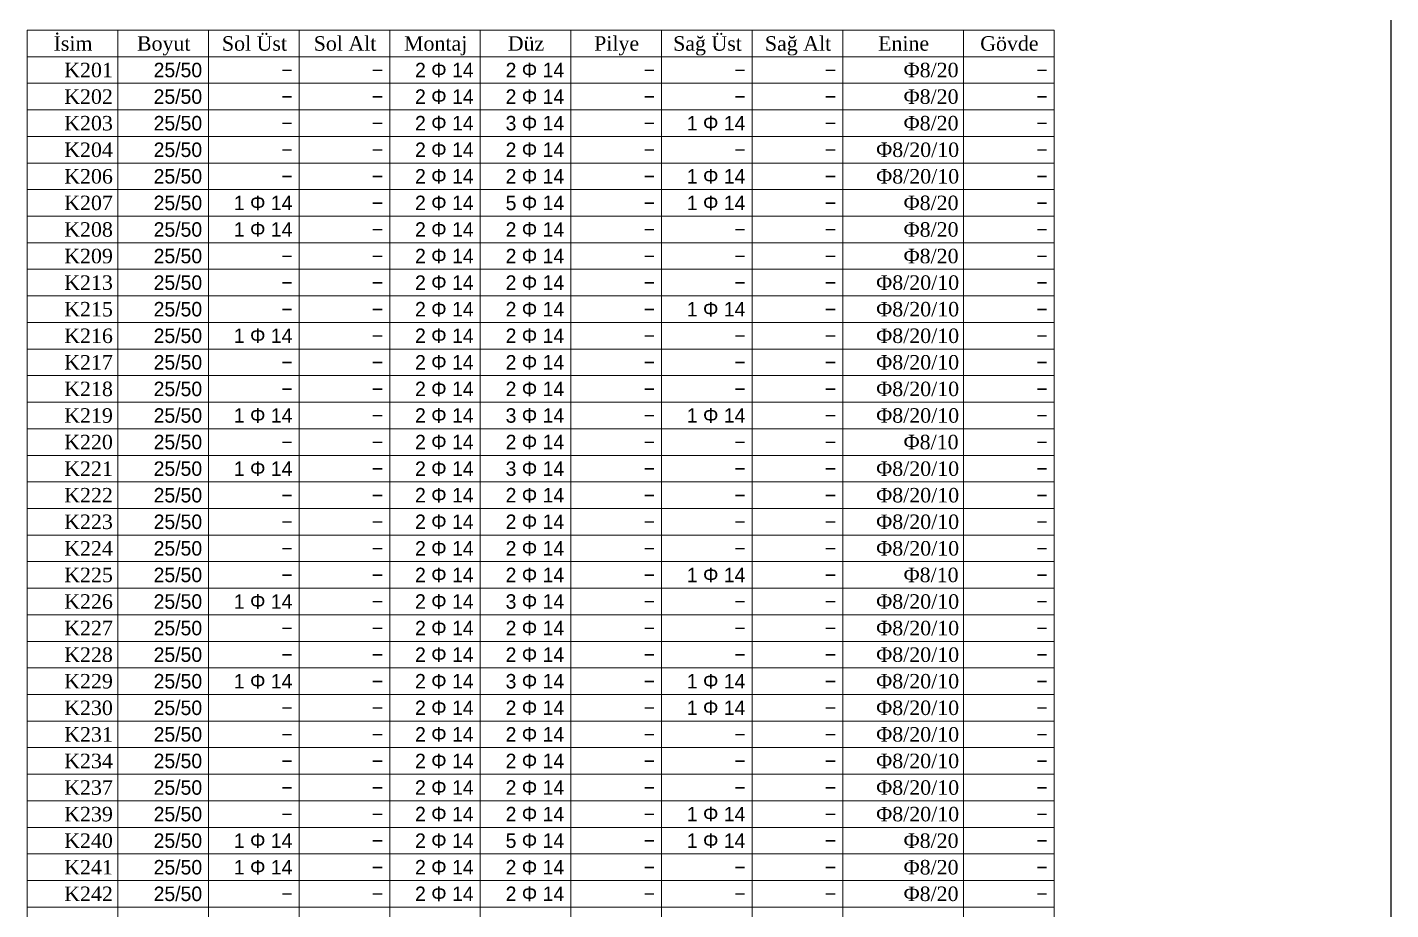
# Model space of a CAD drawing. Header units: millimetres. Extents: x 2232 to 85269, y -3593 to 5869.
# Drawn here: x 54565 to 55581, y -2638 to -1981 of the extents above; entities that cross this region are included whole.
import ezdxf

# ---------------------------------------------------------------- set-up
doc = ezdxf.new("R2010")
doc.units = ezdxf.units.MM
doc.layers.add('Donatı Metraj Tablosu', color=7, linetype='Continuous')
doc.layers.add('Standart', color=7, linetype='Continuous')
doc.styles.add('symbol_1_18', font='symbol.ttf', dxfattribs={"height": 0.2})
doc.styles.add('times new roman_1_18', font='times.ttf', dxfattribs={"height": 0.2})

# ---------------------------------------------------------------- blocks, each defined once
blk = doc.blocks.new('IDE792Entity7523')
at = {"layer": 'Donatı Metraj Tablosu', "color": 1, "linetype": 'Continuous', "lineweight": 5}
for points in [[(28798, 686.4), (29138, 686.4)], [(28798, 686.4), (28798, 0)], [(28828, 686.4), (28828, 0)], [(28858, 686.4), (28858, 0)], [(28888, 686.4), (28888, 0)], [(28918, 686.4), (28918, 0)], [(28948, 686.4), (28948, 0)], [(28978, 686.4), (28978, 0)], [(29008, 686.4), (29008, 0)], [(29038, 686.4), (29038, 0)], [(29068, 686.4), (29068, 0)], [(29108, 686.4), (29108, 0)], [(29138, 686.4), (29138, 0)], [(28798, 677.6), (29138, 677.6)], [(28798, 668.8), (29138, 668.8)], [(28798, 660), (29138, 660)], [(28798, 651.2), (29138, 651.2)], [(28798, 642.4), (29138, 642.4)], [(28798, 633.6), (29138, 633.6)], [(28798, 624.8), (29138, 624.8)], [(28798, 616), (29138, 616)], [(28798, 607.2), (29138, 607.2)], [(28798, 598.4), (29138, 598.4)], [(28798, 589.6), (29138, 589.6)], [(28798, 580.8), (29138, 580.8)], [(28798, 572), (29138, 572)], [(28798, 563.2), (29138, 563.2)], [(28798, 554.4), (29138, 554.4)], [(28798, 545.6), (29138, 545.6)], [(28798, 536.8), (29138, 536.8)], [(28798, 528), (29138, 528)], [(28798, 519.2), (29138, 519.2)], [(28798, 510.4), (29138, 510.4)], [(28798, 501.6), (29138, 501.6)], [(28798, 492.8), (29138, 492.8)], [(28798, 484), (29138, 484)], [(28798, 475.2), (29138, 475.2)], [(28798, 466.4), (29138, 466.4)], [(28798, 457.6), (29138, 457.6)], [(28798, 448.8), (29138, 448.8)], [(28798, 440), (29138, 440)], [(28798, 431.2), (29138, 431.2)], [(28798, 422.4), (29138, 422.4)], [(28798, 413.6), (29138, 413.6)], [(28798, 404.8), (29138, 404.8)], [(28798, 396), (29138, 396)]]:
    blk.add_lwpolyline(points, dxfattribs=at)
for s, style, p in [('İsim', 'times new roman_1_18', (28806.69, 679.6)), ('Boyut', 'times new roman_1_18', (28834.32, 679.6)), ('Sol Üst', 'times new roman_1_18', (28862.45, 679.6)), ('Sol Alt', 'times new roman_1_18', (28892.84, 679.6)), ('Montaj', 'times new roman_1_18', (28922.75, 679.6)), ('Düz', 'times new roman_1_18', (28957.09, 679.6)), ('Pilye', 'times new roman_1_18', (28985.7, 679.6)), ('Sağ Üst', 'times new roman_1_18', (29011.86, 679.6)), ('Sağ Alt', 'times new roman_1_18', (29042.25, 679.6)), ('Enine', 'times new roman_1_18', (29079.72, 679.6)), ('Gövde', 'times new roman_1_18', (29113.54, 679.6)), ('K201', 'times new roman_1_18', (28810.22, 670.8)), ('25/50', 'symbol_1_18', (28839.83, 670.8)), ('-', 'symbol_1_18', (28882.1, 670.8)), ('-', 'symbol_1_18', (28912.1, 670.8)), ('2 F 14', 'symbol_1_18', (28926.39, 670.8)), ('2 F 14', 'symbol_1_18', (28956.39, 670.8)), ('-', 'symbol_1_18', (29002.1, 670.8)), ('-', 'symbol_1_18', (29032.1, 670.8)), ('-', 'symbol_1_18', (29062.1, 670.8)), ('Φ8/20', 'times new roman_1_18', (29088.19, 670.8)), ('-', 'symbol_1_18', (29132.1, 670.8)), ('K202', 'times new roman_1_18', (28810.22, 662)), ('25/50', 'symbol_1_18', (28839.83, 662)), ('-', 'symbol_1_18', (28882.1, 662)), ('-', 'symbol_1_18', (28912.1, 662)), ('2 F 14', 'symbol_1_18', (28926.39, 662)), ('2 F 14', 'symbol_1_18', (28956.39, 662)), ('-', 'symbol_1_18', (29002.1, 662)), ('-', 'symbol_1_18', (29032.1, 662)), ('-', 'symbol_1_18', (29062.1, 662)), ('Φ8/20', 'times new roman_1_18', (29088.19, 662)), ('-', 'symbol_1_18', (29132.1, 662)), ('K203', 'times new roman_1_18', (28810.22, 653.2)), ('25/50', 'symbol_1_18', (28839.83, 653.2)), ('-', 'symbol_1_18', (28882.1, 653.2)), ('-', 'symbol_1_18', (28912.1, 653.2)), ('2 F 14', 'symbol_1_18', (28926.39, 653.2)), ('3 F 14', 'symbol_1_18', (28956.39, 653.2)), ('-', 'symbol_1_18', (29002.1, 653.2)), ('1 F 14', 'symbol_1_18', (29016.39, 653.2)), ('-', 'symbol_1_18', (29062.1, 653.2)), ('Φ8/20', 'times new roman_1_18', (29088.19, 653.2)), ('-', 'symbol_1_18', (29132.1, 653.2)), ('K204', 'times new roman_1_18', (28810.22, 644.4)), ('25/50', 'symbol_1_18', (28839.83, 644.4)), ('-', 'symbol_1_18', (28882.1, 644.4)), ('-', 'symbol_1_18', (28912.1, 644.4)), ('2 F 14', 'symbol_1_18', (28926.39, 644.4)), ('2 F 14', 'symbol_1_18', (28956.39, 644.4)), ('-', 'symbol_1_18', (29002.1, 644.4)), ('-', 'symbol_1_18', (29032.1, 644.4)), ('-', 'symbol_1_18', (29062.1, 644.4)), ('Φ8/20/10', 'times new roman_1_18', (29079.11, 644.4)), ('-', 'symbol_1_18', (29132.1, 644.4)), ('K206', 'times new roman_1_18', (28810.22, 635.6)), ('25/50', 'symbol_1_18', (28839.83, 635.6)), ('-', 'symbol_1_18', (28882.1, 635.6)), ('-', 'symbol_1_18', (28912.1, 635.6)), ('2 F 14', 'symbol_1_18', (28926.39, 635.6)), ('2 F 14', 'symbol_1_18', (28956.39, 635.6)), ('-', 'symbol_1_18', (29002.1, 635.6)), ('1 F 14', 'symbol_1_18', (29016.39, 635.6)), ('-', 'symbol_1_18', (29062.1, 635.6)), ('Φ8/20/10', 'times new roman_1_18', (29079.11, 635.6)), ('-', 'symbol_1_18', (29132.1, 635.6)), ('K207', 'times new roman_1_18', (28810.22, 626.8)), ('25/50', 'symbol_1_18', (28839.83, 626.8)), ('1 F 14', 'symbol_1_18', (28866.39, 626.8)), ('-', 'symbol_1_18', (28912.1, 626.8)), ('2 F 14', 'symbol_1_18', (28926.39, 626.8)), ('5 F 14', 'symbol_1_18', (28956.39, 626.8)), ('-', 'symbol_1_18', (29002.1, 626.8)), ('1 F 14', 'symbol_1_18', (29016.39, 626.8)), ('-', 'symbol_1_18', (29062.1, 626.8)), ('Φ8/20', 'times new roman_1_18', (29088.19, 626.8)), ('-', 'symbol_1_18', (29132.1, 626.8)), ('K208', 'times new roman_1_18', (28810.22, 618)), ('25/50', 'symbol_1_18', (28839.83, 618)), ('1 F 14', 'symbol_1_18', (28866.39, 618)), ('-', 'symbol_1_18', (28912.1, 618)), ('2 F 14', 'symbol_1_18', (28926.39, 618)), ('2 F 14', 'symbol_1_18', (28956.39, 618)), ('-', 'symbol_1_18', (29002.1, 618)), ('-', 'symbol_1_18', (29032.1, 618)), ('-', 'symbol_1_18', (29062.1, 618)), ('Φ8/20', 'times new roman_1_18', (29088.19, 618)), ('-', 'symbol_1_18', (29132.1, 618)), ('K209', 'times new roman_1_18', (28810.22, 609.2)), ('25/50', 'symbol_1_18', (28839.83, 609.2)), ('2 F 14', 'symbol_1_18', (28926.39, 609.2)), ('2 F 14', 'symbol_1_18', (28956.39, 609.2)), ('Φ8/20', 'times new roman_1_18', (29088.19, 609.2)), ('-', 'symbol_1_18', (28882.1, 609.2)), ('-', 'symbol_1_18', (28912.1, 609.2)), ('-', 'symbol_1_18', (29002.1, 609.2)), ('-', 'symbol_1_18', (29032.1, 609.2)), ('-', 'symbol_1_18', (29062.1, 609.2)), ('-', 'symbol_1_18', (29132.1, 609.2)), ('K213', 'times new roman_1_18', (28810.22, 600.4)), ('25/50', 'symbol_1_18', (28839.83, 600.4)), ('2 F 14', 'symbol_1_18', (28926.39, 600.4)), ('2 F 14', 'symbol_1_18', (28956.39, 600.4)), ('Φ8/20/10', 'times new roman_1_18', (29079.11, 600.4)), ('-', 'symbol_1_18', (28882.1, 600.4)), ('-', 'symbol_1_18', (28912.1, 600.4)), ('-', 'symbol_1_18', (29002.1, 600.4)), ('-', 'symbol_1_18', (29032.1, 600.4)), ('-', 'symbol_1_18', (29062.1, 600.4)), ('-', 'symbol_1_18', (29132.1, 600.4)), ('K215', 'times new roman_1_18', (28810.22, 591.6)), ('25/50', 'symbol_1_18', (28839.83, 591.6)), ('2 F 14', 'symbol_1_18', (28926.39, 591.6)), ('2 F 14', 'symbol_1_18', (28956.39, 591.6)), ('1 F 14', 'symbol_1_18', (29016.39, 591.6)), ('Φ8/20/10', 'times new roman_1_18', (29079.11, 591.6)), ('-', 'symbol_1_18', (28882.1, 591.6)), ('-', 'symbol_1_18', (28912.1, 591.6)), ('-', 'symbol_1_18', (29002.1, 591.6)), ('-', 'symbol_1_18', (29062.1, 591.6)), ('-', 'symbol_1_18', (29132.1, 591.6)), ('K216', 'times new roman_1_18', (28810.22, 582.8)), ('25/50', 'symbol_1_18', (28839.83, 582.8)), ('1 F 14', 'symbol_1_18', (28866.39, 582.8)), ('2 F 14', 'symbol_1_18', (28926.39, 582.8)), ('2 F 14', 'symbol_1_18', (28956.39, 582.8)), ('Φ8/20/10', 'times new roman_1_18', (29079.11, 582.8)), ('-', 'symbol_1_18', (28912.1, 582.8)), ('-', 'symbol_1_18', (29002.1, 582.8)), ('-', 'symbol_1_18', (29032.1, 582.8)), ('-', 'symbol_1_18', (29062.1, 582.8)), ('-', 'symbol_1_18', (29132.1, 582.8)), ('K217', 'times new roman_1_18', (28810.22, 574)), ('25/50', 'symbol_1_18', (28839.83, 574)), ('2 F 14', 'symbol_1_18', (28926.39, 574)), ('2 F 14', 'symbol_1_18', (28956.39, 574)), ('Φ8/20/10', 'times new roman_1_18', (29079.11, 574)), ('-', 'symbol_1_18', (28882.1, 574)), ('-', 'symbol_1_18', (28912.1, 574)), ('-', 'symbol_1_18', (29002.1, 574)), ('-', 'symbol_1_18', (29032.1, 574)), ('-', 'symbol_1_18', (29062.1, 574)), ('-', 'symbol_1_18', (29132.1, 574)), ('K218', 'times new roman_1_18', (28810.22, 565.2)), ('25/50', 'symbol_1_18', (28839.83, 565.2)), ('2 F 14', 'symbol_1_18', (28926.39, 565.2)), ('2 F 14', 'symbol_1_18', (28956.39, 565.2)), ('Φ8/20/10', 'times new roman_1_18', (29079.11, 565.2)), ('-', 'symbol_1_18', (28882.1, 565.2)), ('-', 'symbol_1_18', (28912.1, 565.2)), ('-', 'symbol_1_18', (29002.1, 565.2)), ('-', 'symbol_1_18', (29032.1, 565.2)), ('-', 'symbol_1_18', (29062.1, 565.2)), ('-', 'symbol_1_18', (29132.1, 565.2)), ('K219', 'times new roman_1_18', (28810.22, 556.4)), ('25/50', 'symbol_1_18', (28839.83, 556.4)), ('1 F 14', 'symbol_1_18', (28866.39, 556.4)), ('2 F 14', 'symbol_1_18', (28926.39, 556.4)), ('3 F 14', 'symbol_1_18', (28956.39, 556.4)), ('1 F 14', 'symbol_1_18', (29016.39, 556.4)), ('Φ8/20/10', 'times new roman_1_18', (29079.11, 556.4)), ('-', 'symbol_1_18', (28912.1, 556.4)), ('-', 'symbol_1_18', (29002.1, 556.4)), ('-', 'symbol_1_18', (29062.1, 556.4)), ('-', 'symbol_1_18', (29132.1, 556.4)), ('K220', 'times new roman_1_18', (28810.22, 547.6)), ('25/50', 'symbol_1_18', (28839.83, 547.6)), ('2 F 14', 'symbol_1_18', (28926.39, 547.6)), ('2 F 14', 'symbol_1_18', (28956.39, 547.6)), ('Φ8/10', 'times new roman_1_18', (29088.19, 547.6)), ('-', 'symbol_1_18', (28882.1, 547.6)), ('-', 'symbol_1_18', (28912.1, 547.6)), ('-', 'symbol_1_18', (29002.1, 547.6)), ('-', 'symbol_1_18', (29032.1, 547.6)), ('-', 'symbol_1_18', (29062.1, 547.6)), ('-', 'symbol_1_18', (29132.1, 547.6)), ('K221', 'times new roman_1_18', (28810.22, 538.8)), ('25/50', 'symbol_1_18', (28839.83, 538.8)), ('1 F 14', 'symbol_1_18', (28866.39, 538.8)), ('2 F 14', 'symbol_1_18', (28926.39, 538.8)), ('3 F 14', 'symbol_1_18', (28956.39, 538.8)), ('Φ8/20/10', 'times new roman_1_18', (29079.11, 538.8)), ('-', 'symbol_1_18', (28912.1, 538.8)), ('-', 'symbol_1_18', (29002.1, 538.8)), ('-', 'symbol_1_18', (29032.1, 538.8)), ('-', 'symbol_1_18', (29062.1, 538.8)), ('-', 'symbol_1_18', (29132.1, 538.8)), ('K222', 'times new roman_1_18', (28810.22, 530)), ('25/50', 'symbol_1_18', (28839.83, 530)), ('2 F 14', 'symbol_1_18', (28926.39, 530)), ('2 F 14', 'symbol_1_18', (28956.39, 530)), ('Φ8/20/10', 'times new roman_1_18', (29079.11, 530)), ('-', 'symbol_1_18', (28882.1, 530)), ('-', 'symbol_1_18', (28912.1, 530)), ('-', 'symbol_1_18', (29002.1, 530)), ('-', 'symbol_1_18', (29032.1, 530)), ('-', 'symbol_1_18', (29062.1, 530)), ('-', 'symbol_1_18', (29132.1, 530)), ('K223', 'times new roman_1_18', (28810.22, 521.2)), ('25/50', 'symbol_1_18', (28839.83, 521.2)), ('-', 'symbol_1_18', (28882.1, 521.2)), ('-', 'symbol_1_18', (28912.1, 521.2)), ('2 F 14', 'symbol_1_18', (28926.39, 521.2)), ('2 F 14', 'symbol_1_18', (28956.39, 521.2)), ('-', 'symbol_1_18', (29002.1, 521.2)), ('-', 'symbol_1_18', (29032.1, 521.2)), ('-', 'symbol_1_18', (29062.1, 521.2)), ('Φ8/20/10', 'times new roman_1_18', (29079.11, 521.2)), ('-', 'symbol_1_18', (29132.1, 521.2)), ('K224', 'times new roman_1_18', (28810.22, 512.4)), ('25/50', 'symbol_1_18', (28839.83, 512.4)), ('-', 'symbol_1_18', (28882.1, 512.4)), ('-', 'symbol_1_18', (28912.1, 512.4)), ('2 F 14', 'symbol_1_18', (28926.39, 512.4)), ('2 F 14', 'symbol_1_18', (28956.39, 512.4)), ('-', 'symbol_1_18', (29002.1, 512.4)), ('-', 'symbol_1_18', (29032.1, 512.4)), ('-', 'symbol_1_18', (29062.1, 512.4)), ('Φ8/20/10', 'times new roman_1_18', (29079.11, 512.4)), ('-', 'symbol_1_18', (29132.1, 512.4)), ('K225', 'times new roman_1_18', (28810.22, 503.6)), ('25/50', 'symbol_1_18', (28839.83, 503.6)), ('-', 'symbol_1_18', (28882.1, 503.6)), ('-', 'symbol_1_18', (28912.1, 503.6)), ('2 F 14', 'symbol_1_18', (28926.39, 503.6)), ('2 F 14', 'symbol_1_18', (28956.39, 503.6)), ('-', 'symbol_1_18', (29002.1, 503.6)), ('1 F 14', 'symbol_1_18', (29016.39, 503.6)), ('-', 'symbol_1_18', (29062.1, 503.6)), ('Φ8/10', 'times new roman_1_18', (29088.19, 503.6)), ('-', 'symbol_1_18', (29132.1, 503.6)), ('K226', 'times new roman_1_18', (28810.22, 494.8)), ('25/50', 'symbol_1_18', (28839.83, 494.8)), ('1 F 14', 'symbol_1_18', (28866.39, 494.8)), ('-', 'symbol_1_18', (28912.1, 494.8)), ('2 F 14', 'symbol_1_18', (28926.39, 494.8)), ('3 F 14', 'symbol_1_18', (28956.39, 494.8)), ('-', 'symbol_1_18', (29002.1, 494.8)), ('-', 'symbol_1_18', (29032.1, 494.8)), ('-', 'symbol_1_18', (29062.1, 494.8)), ('Φ8/20/10', 'times new roman_1_18', (29079.11, 494.8)), ('-', 'symbol_1_18', (29132.1, 494.8)), ('K227', 'times new roman_1_18', (28810.22, 486)), ('25/50', 'symbol_1_18', (28839.83, 486)), ('-', 'symbol_1_18', (28882.1, 486)), ('-', 'symbol_1_18', (28912.1, 486)), ('2 F 14', 'symbol_1_18', (28926.39, 486)), ('2 F 14', 'symbol_1_18', (28956.39, 486)), ('-', 'symbol_1_18', (29002.1, 486)), ('-', 'symbol_1_18', (29032.1, 486)), ('-', 'symbol_1_18', (29062.1, 486)), ('Φ8/20/10', 'times new roman_1_18', (29079.11, 486)), ('-', 'symbol_1_18', (29132.1, 486)), ('K228', 'times new roman_1_18', (28810.22, 477.2)), ('25/50', 'symbol_1_18', (28839.83, 477.2)), ('-', 'symbol_1_18', (28882.1, 477.2)), ('-', 'symbol_1_18', (28912.1, 477.2)), ('2 F 14', 'symbol_1_18', (28926.39, 477.2)), ('2 F 14', 'symbol_1_18', (28956.39, 477.2)), ('-', 'symbol_1_18', (29002.1, 477.2)), ('-', 'symbol_1_18', (29032.1, 477.2)), ('-', 'symbol_1_18', (29062.1, 477.2)), ('Φ8/20/10', 'times new roman_1_18', (29079.11, 477.2)), ('-', 'symbol_1_18', (29132.1, 477.2)), ('K229', 'times new roman_1_18', (28810.22, 468.4)), ('25/50', 'symbol_1_18', (28839.83, 468.4)), ('1 F 14', 'symbol_1_18', (28866.39, 468.4)), ('-', 'symbol_1_18', (28912.1, 468.4)), ('2 F 14', 'symbol_1_18', (28926.39, 468.4)), ('3 F 14', 'symbol_1_18', (28956.39, 468.4)), ('-', 'symbol_1_18', (29002.1, 468.4)), ('1 F 14', 'symbol_1_18', (29016.39, 468.4)), ('-', 'symbol_1_18', (29062.1, 468.4)), ('Φ8/20/10', 'times new roman_1_18', (29079.11, 468.4)), ('-', 'symbol_1_18', (29132.1, 468.4)), ('K230', 'times new roman_1_18', (28810.22, 459.6)), ('25/50', 'symbol_1_18', (28839.83, 459.6)), ('-', 'symbol_1_18', (28882.1, 459.6)), ('-', 'symbol_1_18', (28912.1, 459.6)), ('2 F 14', 'symbol_1_18', (28926.39, 459.6)), ('2 F 14', 'symbol_1_18', (28956.39, 459.6)), ('-', 'symbol_1_18', (29002.1, 459.6)), ('1 F 14', 'symbol_1_18', (29016.39, 459.6)), ('-', 'symbol_1_18', (29062.1, 459.6)), ('Φ8/20/10', 'times new roman_1_18', (29079.11, 459.6)), ('-', 'symbol_1_18', (29132.1, 459.6)), ('K231', 'times new roman_1_18', (28810.22, 450.8)), ('25/50', 'symbol_1_18', (28839.83, 450.8)), ('-', 'symbol_1_18', (28882.1, 450.8)), ('-', 'symbol_1_18', (28912.1, 450.8)), ('2 F 14', 'symbol_1_18', (28926.39, 450.8)), ('2 F 14', 'symbol_1_18', (28956.39, 450.8)), ('-', 'symbol_1_18', (29002.1, 450.8)), ('-', 'symbol_1_18', (29032.1, 450.8)), ('-', 'symbol_1_18', (29062.1, 450.8)), ('Φ8/20/10', 'times new roman_1_18', (29079.11, 450.8)), ('-', 'symbol_1_18', (29132.1, 450.8)), ('25/50', 'symbol_1_18', (28839.83, 442)), ('K234', 'times new roman_1_18', (28810.22, 442)), ('-', 'symbol_1_18', (28882.1, 442)), ('-', 'symbol_1_18', (28912.1, 442)), ('2 F 14', 'symbol_1_18', (28926.39, 442)), ('2 F 14', 'symbol_1_18', (28956.39, 442)), ('-', 'symbol_1_18', (29002.1, 442)), ('-', 'symbol_1_18', (29032.1, 442)), ('-', 'symbol_1_18', (29062.1, 442)), ('Φ8/20/10', 'times new roman_1_18', (29079.11, 442)), ('-', 'symbol_1_18', (29132.1, 442)), ('K237', 'times new roman_1_18', (28810.22, 433.2)), ('25/50', 'symbol_1_18', (28839.83, 433.2)), ('2 F 14', 'symbol_1_18', (28926.39, 433.2)), ('2 F 14', 'symbol_1_18', (28956.39, 433.2)), ('Φ8/20/10', 'times new roman_1_18', (29079.11, 433.2)), ('-', 'symbol_1_18', (28882.1, 433.2)), ('-', 'symbol_1_18', (28912.1, 433.2)), ('-', 'symbol_1_18', (29002.1, 433.2)), ('-', 'symbol_1_18', (29032.1, 433.2)), ('-', 'symbol_1_18', (29062.1, 433.2)), ('-', 'symbol_1_18', (29132.1, 433.2)), ('K239', 'times new roman_1_18', (28810.22, 424.4)), ('25/50', 'symbol_1_18', (28839.83, 424.4)), ('2 F 14', 'symbol_1_18', (28926.39, 424.4)), ('2 F 14', 'symbol_1_18', (28956.39, 424.4)), ('1 F 14', 'symbol_1_18', (29016.39, 424.4)), ('Φ8/20/10', 'times new roman_1_18', (29079.11, 424.4)), ('-', 'symbol_1_18', (28882.1, 424.4)), ('-', 'symbol_1_18', (28912.1, 424.4)), ('-', 'symbol_1_18', (29002.1, 424.4)), ('-', 'symbol_1_18', (29062.1, 424.4)), ('-', 'symbol_1_18', (29132.1, 424.4)), ('K240', 'times new roman_1_18', (28810.22, 415.6)), ('25/50', 'symbol_1_18', (28839.83, 415.6)), ('1 F 14', 'symbol_1_18', (28866.39, 415.6)), ('2 F 14', 'symbol_1_18', (28926.39, 415.6)), ('5 F 14', 'symbol_1_18', (28956.39, 415.6)), ('1 F 14', 'symbol_1_18', (29016.39, 415.6)), ('Φ8/20', 'times new roman_1_18', (29088.19, 415.6)), ('-', 'symbol_1_18', (28912.1, 415.6)), ('-', 'symbol_1_18', (29002.1, 415.6)), ('-', 'symbol_1_18', (29062.1, 415.6)), ('-', 'symbol_1_18', (29132.1, 415.6)), ('K241', 'times new roman_1_18', (28810.22, 406.8)), ('25/50', 'symbol_1_18', (28839.83, 406.8)), ('1 F 14', 'symbol_1_18', (28866.39, 406.8)), ('2 F 14', 'symbol_1_18', (28926.39, 406.8)), ('2 F 14', 'symbol_1_18', (28956.39, 406.8)), ('Φ8/20', 'times new roman_1_18', (29088.19, 406.8)), ('-', 'symbol_1_18', (28912.1, 406.8)), ('-', 'symbol_1_18', (29002.1, 406.8)), ('-', 'symbol_1_18', (29032.1, 406.8)), ('-', 'symbol_1_18', (29062.1, 406.8)), ('-', 'symbol_1_18', (29132.1, 406.8)), ('K242', 'times new roman_1_18', (28810.22, 398)), ('25/50', 'symbol_1_18', (28839.83, 398)), ('2 F 14', 'symbol_1_18', (28926.39, 398)), ('2 F 14', 'symbol_1_18', (28956.39, 398)), ('Φ8/20', 'times new roman_1_18', (29088.19, 398)), ('-', 'symbol_1_18', (28882.1, 398)), ('-', 'symbol_1_18', (28912.1, 398)), ('-', 'symbol_1_18', (29002.1, 398)), ('-', 'symbol_1_18', (29032.1, 398)), ('-', 'symbol_1_18', (29062.1, 398)), ('-', 'symbol_1_18', (29132.1, 398))]:
    blk.add_text(s, height=4.8, dxfattribs=dict(at, style=style)).set_placement(p)

msp = doc.modelspace()

# ---------------------------------------------------------------- linework, layer by layer
msp.add_line((55581.2, 906.6), (55581.2, -3593.4))

# ---------------------------------------------------------------- block references
at = {"layer": 'Standart', "xscale": 2.25, "yscale": 2.25, "zscale": 2.25}
msp.add_blockref('IDE792Entity7523', (-10230.1, -3527.5), dxfattribs=at)

doc.saveas('drawing.dxf')
